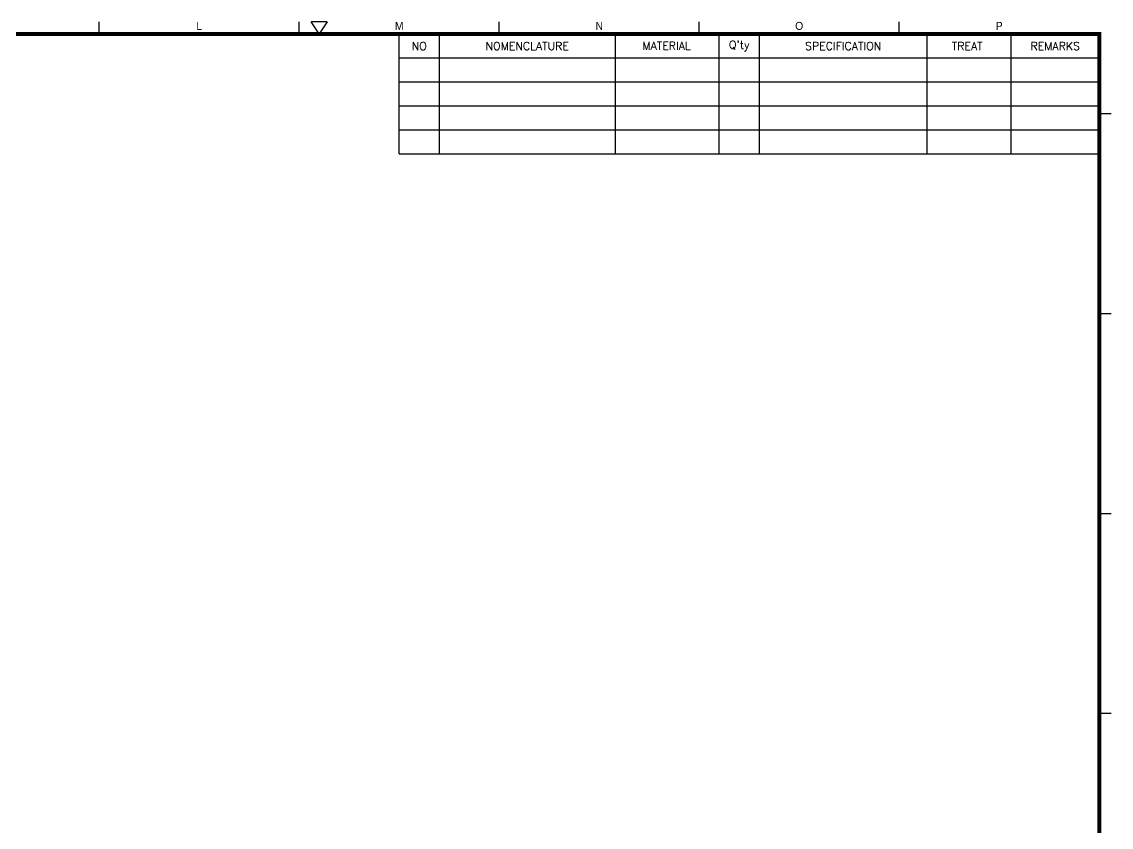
# Model space of a CAD drawing. Header units: millimetres. Extents: x 5329 to 6973, y -914 to -356.
# Drawn here: x 6700.9 to 6973.2, y -558.8 to -357.3 of the extents above; entities that cross this region are included whole.
import ezdxf
from ezdxf.enums import TextEntityAlignment as Align

# ---------------------------------------------------------------- set-up
doc = ezdxf.new("R2010")
doc.units = ezdxf.units.MM
doc.layers.get('0').update_dxf_attribs({"linetype": 'CONTINUOUS'})
doc.styles.add('SIM', font='simplex')
doc.styles.get("Standard").update_dxf_attribs({"font": 'gulim.ttc', "width": 0.8, "height": 2})

msp = doc.modelspace()

# ---------------------------------------------------------------- linework, layer by layer
for p, q in [((6720.24, -360.33), (6720.24, -357.33)), ((6770.24, -360.33), (6770.24, -357.33)), ((6775.24, -360.33), (6773.24, -357.33)), ((6777.24, -357.33), (6773.24, -357.33)), ((6777.24, -357.33), (6775.24, -360.33)), ((6820.24, -360.33), (6820.24, -357.33)), ((6870.24, -360.33), (6870.24, -357.33)), ((6920.24, -360.33), (6920.24, -357.33)), ((6920.24, -360.33), (6920.24, -357.33)), ((6795.24, -390.33), (6795.24, -360.33)), ((6805.24, -360.33), (6805.24, -390.33)), ((6849.24, -360.33), (6849.24, -390.33)), ((6875.24, -390.33), (6875.24, -360.33)), ((6885.24, -360.33), (6885.24, -390.33)), ((6927.24, -390.33), (6927.24, -360.33)), ((6948.24, -390.33), (6948.24, -360.33)), ((6795.24, -366.33), (6970.24, -366.33)), ((6795.24, -372.33), (6970.24, -372.33)), ((6795.24, -378.33), (6970.24, -378.33)), ((6973.24, -380.33), (6970.24, -380.33)), ((6795.24, -384.33), (6970.24, -384.33)), ((6795.24, -390.33), (6970.24, -390.33)), ((6973.24, -430.33), (6970.24, -430.33)), ((6973.24, -480.33), (6970.24, -480.33)), ((6973.24, -530.33), (6970.24, -530.33))]:
    msp.add_line(p, q)
at = {"const_width": 1}
msp.add_lwpolyline([(6970.24, -360.33), (6170.24, -360.33), (6170.24, -910.33), (6970.24, -910.33)], close=True, dxfattribs=at)

# ---------------------------------------------------------------- texts
for s, p in [('L', (6745.24, -358.33)), ('M', (6795.24, -358.33)), ('N', (6845.24, -358.33)), ('O', (6895.24, -358.33)), ('P', (6945.24, -358.33))]:
    msp.add_text(s, height=2).set_placement(p, align=Align.MIDDLE)
at = {"style": 'SIM'}
for s, p in [("Q'ty", (6880.24, -363.36)), ('NO', (6800.24, -363.36)), ('NOMENCLATURE', (6827.24, -363.36)), ('SPECIFICATION', (6906.24, -363.36)), ('TREAT', (6937.24, -363.36)), ('REMARKS', (6959.24, -363.36))]:
    msp.add_text(s, height=2, dxfattribs=at).set_placement(p, align=Align.MIDDLE)
msp.add_text('MATERIAL', height=2, dxfattribs=at).set_placement((6862.08, -364.29), align=Align.CENTER)

doc.saveas('drawing.dxf')
